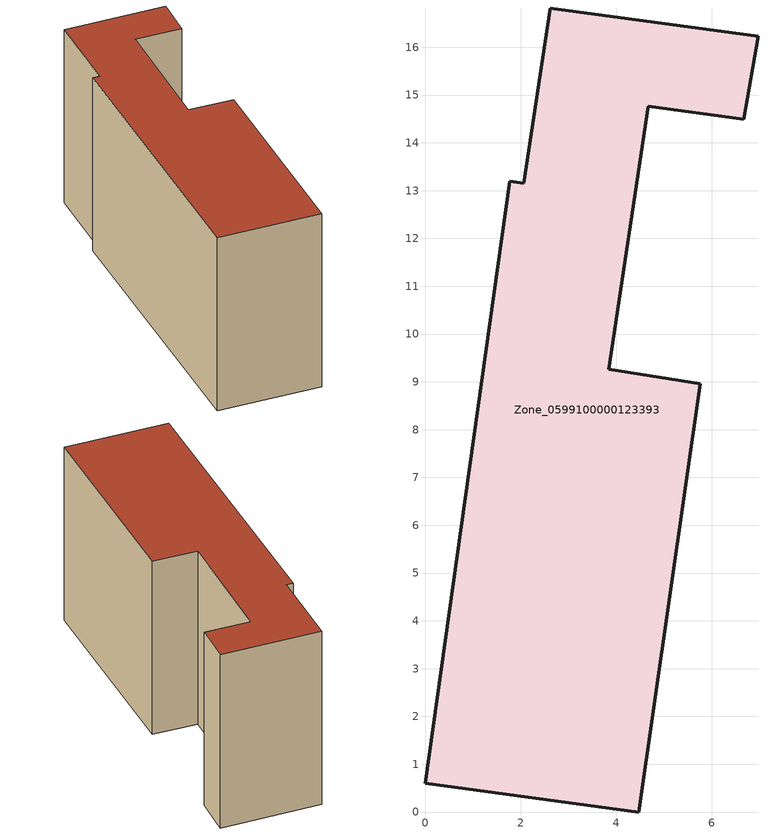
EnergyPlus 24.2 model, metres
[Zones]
Zone_0599100000123393
 floor ground (C_G): 1.77,13.2 2.06,13.15 2.62,16.82 6.97,16.23 6.67,14.49 4.67,14.76 3.84,9.26 5.76,8.96 4.46,0 0,0.6 z0
 wall outside (C_F): 4.67,14.76 6.67,14.49 6.97,16.23 2.62,16.82 2.06,13.15 1.77,13.2 0,0.6 4.46,0 5.76,8.96 3.84,9.26 4.67,14.76 z0:8.17
 roof outside (C_R): 1.77,13.2 0,0.6 4.46,0 5.76,8.96 3.84,9.26 4.67,14.76 6.67,14.49 6.97,16.23 2.62,16.82 2.06,13.15 z8.17
[BUILDING]
Pand.0599100000123393: North Axis=0; Terrain=City; Loads Convergence Tolerance Value=0.04; Temperature Convergence Tolerance Value=0.4; Solar Distribution=FullExterior; Maximum Number of Warmup Days=25; Minimum Number of Warmup Days=1
[Site:Location]
Rotterdam.The.Hague.AP_ZH_NLD Design_Conditions: Latitude=51.96; Longitude=4.45; Time Zone=1; Elevation=-4.5
[SITE:GROUNDTEMPERATURE:BUILDINGSURFACE]
18, 18, 18, 18, 18, 18, 18, 18, 18, 18, 18, 18
[MATERIAL] Thermal Absorptance=0.9; Solar Absorptance=0.7; Visible Absorptance=0.7
Name | Roughness | Thickness | Conductivity | Density | Specific Heat
G.TI.1946 | MediumSmooth | 0.15 | 1 | 540 | 1210
F.TI.1946 | Rough | 0.3 | 0.857143 | 1920 | 840
R.TI.1946 | MediumRough | 0.2 | 0.1 | 1500 | 1000
[CONSTRUCTION]
C_G: G.TI.1946
C_F: F.TI.1946
C_R: R.TI.1946
[ZONE]
Zone_0599100000123393: Type=1; Multiplier=1; Ceiling Height=Autocalculate; Volume=Autocalculate; Floor Area=autocalculate; Part of Total Floor Area=Yes
[ZONEINFILTRATION:DESIGNFLOWRATE]
Infil_Zone_0599100000123393: Zone or ZoneList or Space or SpaceList=Zone_0599100000123393; Schedule=AlwaysOn; Design Flow Rate Calculation Method=Flow/Area; Flow Rate per Floor Area=0.003; Constant Term Coefficient=1; Temperature Term Coefficient=0; Velocity Term Coefficient=0; Velocity Squared Term Coefficient=0
[HVACTEMPLATE:ZONE:IDEALLOADSAIRSYSTEM]
Zone_0599100000123393: Maximum Heating Supply Air Temperature=50; Minimum Cooling Supply Air Temperature=13; Maximum Heating Supply Air Humidity Ratio=0.0156; Minimum Cooling Supply Air Humidity Ratio=0.0077; Heating Limit=NoLimit; Cooling Limit=NoLimit; Dehumidification Control Type=ConstantSensibleHeatRatio; Cooling Sensible Heat Ratio=0.7; Dehumidification Setpoint=60; Humidification Control Type=None; Humidification Setpoint=30; Outdoor Air Method=None; Outdoor Air Flow Rate per Person=0.00944; Outdoor Air Flow Rate per Zone Floor Area=0; Outdoor Air Flow Rate per Zone=0; Demand Controlled Ventilation Type=None; Outdoor Air Economizer Type=NoEconomizer; Heat Recovery Type=None; Sensible Heat Recovery Effectiveness=0.7; Latent Heat Recovery Effectiveness=0.65
[ZONECONTROL:THERMOSTAT]
ThermostatControl_Zone_0599100000123393: Zone or ZoneList=Zone_0599100000123393; Control Type Schedule=DualSetpointControlType; Control 1=Thermostat_Zone_0599100000123393; Temperature Difference Between Cutout And Setpoint=0
[THERMOSTATSETPOINT:DUALSETPOINT]
Thermostat_Zone_0599100000123393: Heating Setpoint Temperature Schedule=HeatingSetpoint_Zone_0599100000123393; Cooling Setpoint Temperature Schedule=CoolingSetpoint_Zone_0599100000123393
[SCHEDULE:COMPACT]
HeatingSetpoint_Zone_0599100000123393: Through: 12/31, For: AllDays, Until: 24:00, 21
CoolingSetpoint_Zone_0599100000123393: Through: 12/31, For: AllDays, Until: 24:00, 24
DualSetpointControlType: Through: 12/31, For: AllDays, Until: 24:00, 4
AlwaysOn: Through: 12/31, For: AllDays, Until: 24:00, 1
